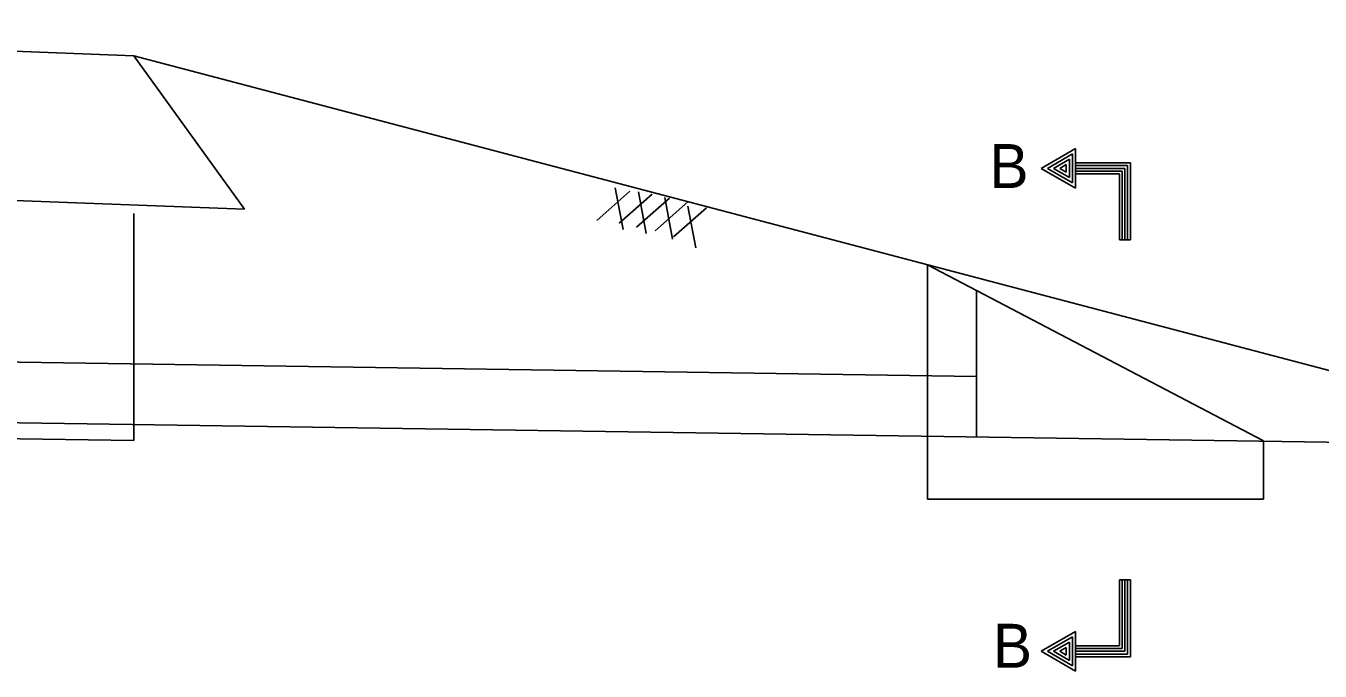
# Model space of a CAD drawing. Extents: x 600886 to 602246, y 1107 to 1547.
# Drawn here: x 602049.9 to 602120.6, y 1351.9 to 1387.2 of the extents above; entities that cross this region are included whole.
import ezdxf

# ---------------------------------------------------------------- set-up
doc = ezdxf.new("R2010")
doc.units = 0
for name, color, linetype in [('Design_EX_Roadway Dimensions', 7, 'Continuous'), ('Drainage_PR_Pipe Culvert', 7, 'Continuous'), ('Topo_EOP', 7, 'Continuous'), ('Topo_Shoulder', 7, 'Continuous'), ('XSC_Exist Ground', 7, 'Continuous')]:
    doc.layers.add(name, color=color, linetype=linetype)

msp = doc.modelspace()

# ---------------------------------------------------------------- linework, layer by layer
at = {"layer": 'Design_EX_Roadway Dimensions'}
for p, q in [((602105.405, 1379.38), (602107.276, 1380.46)), ((602105.741, 1379.38), (602107.108, 1380.17)), ((602107.108, 1380.17), (602107.108, 1378.592)), ((602107.276, 1380.46), (602107.276, 1378.3)), ((602105.405, 1379.38), (602107.276, 1378.3)), ((602105.741, 1379.38), (602107.108, 1378.592)), ((602106.077, 1379.38), (602106.94, 1379.878)), ((602106.077, 1379.38), (602106.94, 1378.882)), ((602106.413, 1379.38), (602106.772, 1379.588)), ((602106.413, 1379.38), (602106.772, 1379.173)), ((602106.772, 1379.588), (602106.772, 1379.173)), ((602106.94, 1379.878), (602106.94, 1378.882)), ((602107.276, 1379.68), (602110.276, 1379.68)), ((602107.276, 1379.53), (602110.126, 1379.53)), ((602107.276, 1379.38), (602109.976, 1379.38)), ((602109.976, 1379.38), (602109.976, 1375.48)), ((602110.126, 1379.53), (602110.126, 1375.48)), ((602110.276, 1379.68), (602110.276, 1375.48)), ((602107.276, 1379.23), (602109.826, 1379.23)), ((602107.276, 1379.08), (602109.676, 1379.08)), ((602109.676, 1379.08), (602109.676, 1375.48)), ((602109.826, 1379.23), (602109.826, 1375.48)), ((602109.676, 1375.48), (602110.276, 1375.48)), ((602109.676, 1356.904), (602110.276, 1356.904)), ((602109.676, 1353.304), (602109.676, 1356.904)), ((602109.826, 1353.154), (602109.826, 1356.904)), ((602109.976, 1353.004), (602109.976, 1356.904)), ((602110.126, 1352.854), (602110.126, 1356.904)), ((602110.276, 1352.704), (602110.276, 1356.904)), ((602105.405, 1353.004), (602107.276, 1354.084)), ((602107.276, 1351.924), (602107.276, 1354.084)), ((602105.741, 1353.004), (602107.108, 1353.793)), ((602106.077, 1353.004), (602106.94, 1353.502)), ((602106.413, 1353.004), (602106.772, 1353.212)), ((602106.772, 1352.797), (602106.772, 1353.212)), ((602106.94, 1352.506), (602106.94, 1353.502)), ((602107.108, 1352.215), (602107.108, 1353.793)), ((602107.276, 1353.304), (602109.676, 1353.304)), ((602107.276, 1353.154), (602109.826, 1353.154)), ((602105.405, 1353.004), (602107.276, 1351.924)), ((602105.741, 1353.004), (602107.108, 1352.215)), ((602106.077, 1353.004), (602106.94, 1352.506)), ((602106.413, 1353.004), (602106.772, 1352.797)), ((602107.276, 1353.004), (602109.976, 1353.004)), ((602107.276, 1352.854), (602110.126, 1352.854)), ((602107.276, 1352.704), (602110.276, 1352.704))]:
    msp.add_line(p, q, dxfattribs=at)
at = {"layer": 'Drainage_PR_Pipe Culvert'}
for p, q in [((602055.813, 1376.913), (602055.813, 1364.522)), ((602099.192, 1374.117), (602099.192, 1361.306)), ((602099.192, 1374.117), (602117.559, 1364.497)), ((602101.867, 1372.715), (602101.867, 1364.713)), ((602010.367, 1369.376), (602101.867, 1368.022)), ((602010.317, 1366.065), (602136.925, 1364.194)), ((602014.285, 1365.136), (602055.813, 1364.522)), ((602117.559, 1361.306), (602117.559, 1364.48)), ((602099.192, 1361.306), (602117.559, 1361.306))]:
    msp.add_line(p, q, dxfattribs=at)
at = {"layer": 'Topo_EOP'}
msp.add_line((602012.942, 1387.163), (602055.813, 1385.524), dxfattribs=at)
at = {"layer": 'Topo_Shoulder'}
for p in [(602055.813, 1385.524), (602014.285, 1378.965)]:
    msp.add_line(p, (602061.867, 1377.147), dxfattribs=at)
at = {"layer": 'XSC_Exist Ground'}
for p, q in [((602055.813, 1385.524), (602144.576, 1362.182)), ((602082.921, 1378.132), (602081.121, 1376.543)), ((602082.127, 1378.318), (602082.55, 1376.041)), ((602084.138, 1377.974), (602082.339, 1376.386)), ((602083.399, 1378.106), (602083.821, 1375.828)), ((602085.091, 1377.761), (602083.292, 1376.173)), ((602086.097, 1377.55), (602084.297, 1375.961)), ((602084.827, 1377.788), (602085.249, 1375.511)), ((602087.103, 1377.232), (602085.303, 1375.643)), ((602086.097, 1377.311), (602086.52, 1375.035))]:
    msp.add_line(p, q, dxfattribs=at)

# ---------------------------------------------------------------- texts
at = {"layer": 'Design_EX_Roadway Dimensions'}
for p in [(602102.57, 1378.309), (602102.762, 1352.107)]:
    msp.add_text('B', height=2.4, dxfattribs=at).set_placement(p)

doc.saveas('drawing.dxf')
